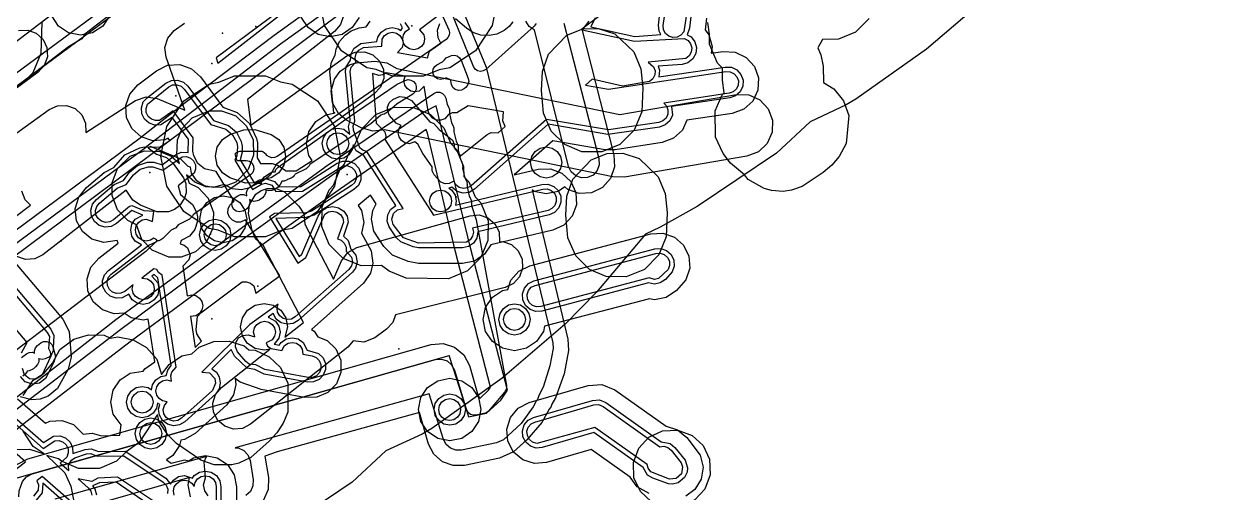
# Model space of a CAD drawing. Header units: metres. Extents: x 8738 to 9560, y -8972 to -7699.
# Drawn here: x 8953.2 to 9030.6, y -8187.1 to -8157.1 of the extents above; entities that cross this region are included whole.
import ezdxf

# ---------------------------------------------------------------- set-up
doc = ezdxf.new("R2010")
doc.units = ezdxf.units.M
for name, color, linetype in [('AI_GREENING_EXCLUSIONS', 1, 'Continuous'), ('AI_GREENING_LAWN', 82, 'Continuous'), ('AI_GREENING_REJECTED', 6, 'Continuous')]:
    doc.layers.add(name, color=color, linetype=linetype)

msp = doc.modelspace()

# ---------------------------------------------------------------- linework, layer by layer
at = {"layer": 'AI_GREENING_EXCLUSIONS'}
for points in [[(9045.859, -8091.153), (9020.617, -8110.161), (9019.849, -8110.898), (9019.503, -8111.013), (9017.236, -8112.693), (9017.027, -8112.99), (9016.1, -8113.511), (8989.922, -8132.624), (8989.217, -8133.256), (8988.937, -8133.343), (8987.764, -8134.2), (8986.64, -8135.064), (8986.478, -8135.307), (8985.673, -8135.807), (8960.434, -8155.213), (8959.695, -8155.928), (8959.35, -8156.046), (8957.123, -8157.756), (8956.926, -8158.05), (8956.066, -8158.568), (8929.562, -8178.912), (8904.278, -8205.333)], [(9045.859, -8091.153), (9020.617, -8110.161), (9019.849, -8110.898), (9019.503, -8111.013), (9017.236, -8112.693), (9017.027, -8112.99), (9016.1, -8113.511), (8989.922, -8132.624), (8989.217, -8133.256), (8988.937, -8133.343), (8987.764, -8134.2), (8986.64, -8135.064), (8986.478, -8135.307), (8985.673, -8135.807), (8960.434, -8155.213), (8959.695, -8155.928), (8959.35, -8156.046), (8957.123, -8157.756), (8956.926, -8158.05), (8956.066, -8158.568), (8929.562, -8178.912), (8904.278, -8205.333)], [(9033.491, -8100.485), (9017.902, -8112.401), (8991.06, -8132.499), (8986.438, -8135.788), (8986.438, -8135.788), (8986.438, -8135.788), (8979.925, -8140.422), (8979.286, -8140.797), (8978.556, -8140.911), (8978.119, -8140.822), (8977.784, -8140.688), (8977.675, -8140.561), (8973.755, -8143.602), (8973.839, -8144.107), (8973.76, -8144.728), (8973.471, -8145.337), (8972.926, -8145.927), (8958.484, -8156.853), (8939.431, -8170.901), (8931.698, -8176.967), (8927.609, -8180.372), (8924.563, -8183.053), (8917.837, -8189.222)], [(8946.673, -8174.738), (8960.58, -8164.454), (8963.457, -8162.182), (8969.235, -8157.819), (8975.181, -8153.522)], [(8984.014, -8153.32), (8978.543, -8157.473), (8978.818, -8157.782), (8978.871, -8158.05), (8978.818, -8158.318), (8978.666, -8158.545), (8978.439, -8158.697), (8978.171, -8158.75), (8977.903, -8158.697), (8977.676, -8158.545), (8977.524, -8158.318), (8977.471, -8158.05), (8977.524, -8157.782), (8977.676, -8157.555), (8977.908, -8157.402), (8977.62, -8157.011)], [(8980.605, -8154.503), (8982.223, -8158.417), (8982.223, -8158.417), (8982.817, -8159.856), (8982.817, -8159.856), (8982.817, -8159.856), (8987.069, -8177.501), (8987.09, -8177.856), (8986.896, -8178.97), (8986.482, -8180.273), (8986.158, -8180.923), (8986.091, -8181.116), (8986.025, -8181.19), (8985.829, -8181.584), (8985.047, -8182.664), (8983.912, -8183.692), (8983.472, -8183.903), (8981.232, -8184.362), (8980.867, -8184.369), (8980.523, -8184.243), (8980.248, -8184.003), (8980.077, -8183.68), (8979.17, -8180.755), (8966.743, -8184.209), (8966.946, -8184.217), (8967.3, -8184.38), (8967.565, -8184.666), (8967.7, -8185.032), (8967.896, -8186.265), (8967.881, -8186.654), (8967.718, -8187.009), (8967.432, -8187.274)], [(8970.985, -8155.194), (8965.525, -8159.266), (8965.642, -8159.596), (8971.265, -8155.21)], [(8991.121, -8155.807), (8988.942, -8157.43), (8990.993, -8165.465), (8991.035, -8166.245), (8990.775, -8166.981), (8990.254, -8167.561), (8989.55, -8167.898), (8988.77, -8167.94), (8988.034, -8167.68), (8987.852, -8167.516), (8987.416, -8167.808), (8986.651, -8167.96), (8985.886, -8167.808), (8985.746, -8167.715), (8988.042, -8177.268), (8988.082, -8177.977), (8987.797, -8179.486), (8987.254, -8181.013), (8987.022, -8181.427), (8986.954, -8181.622), (8986.842, -8181.748), (8986.367, -8182.594), (8985.408, -8183.709), (8984.552, -8184.46), (8983.673, -8184.883), (8981.432, -8185.342), (8980.702, -8185.355), (8980.015, -8185.105), (8979.464, -8184.624), (8979.122, -8183.978), (8978.541, -8181.964), (8969.426, -8184.463), (8968.637, -8184.738), (8968.884, -8186.108), (8968.854, -8186.887), (8968.528, -8187.596)], [(9015.031, -8155.257), (9010.995, -8158.706), (9006.483, -8161.915), (9005.86, -8162.275), (9003.55, -8163.348), (9001.392, -8165.364), (8996.324, -8168.769), (8993.944, -8170.093), (8992.999, -8170.535), (8989.868, -8174.255), (8987.875, -8176.313), (8983.84, -8179.762), (8979.327, -8182.971), (8978.705, -8183.331), (8976.395, -8184.404), (8974.237, -8186.42), (8969.168, -8189.825)], [(8973.676, -8156.577), (8973.492, -8157.133), (8973.11, -8157.576), (8967.541, -8161.919), (8967.748, -8163.566), (8973.898, -8159.137), (8974.431, -8158.894), (8975.016, -8158.873), (8975.564, -8159.078), (8975.992, -8159.477), (8976.235, -8160.01), (8976.255, -8160.595), (8976.05, -8161.143), (8975.651, -8161.571), (8969.366, -8166.097), (8968.994, -8166.766), (8968.535, -8167.13), (8967.593, -8167.608), (8967.141, -8167.717), (8966.56, -8167.65), (8966.048, -8167.365), (8965.343, -8167.567), (8964.769, -8167.453), (8964.282, -8167.128), (8963.957, -8166.641), (8963.883, -8166.266), (8963.74, -8166.218), (8963.261, -8165.756), (8961.321, -8164.938), (8961.185, -8165.026), (8961.709, -8165.437), (8962.345, -8165.632), (8962.778, -8166.026), (8963.431, -8166.932), (8963.58, -8167.308), (8963.607, -8167.893), (8963.509, -8168.244), (8963.183, -8168.73), (8962.86, -8168.975), (8962.484, -8169.124), (8961.721, -8169.113), (8960.686, -8168.695), (8960.2, -8168.369), (8959.77, -8167.728), (8954.434, -8171.858), (8953.911, -8172.119), (8953.327, -8172.159), (8952.772, -8171.974)], [(8995.91, -8156.625), (8995.834, -8157.372), (8995.684, -8157.787), (8995.928, -8157.925), (8996.168, -8158.233), (8996.272, -8158.609), (8996.224, -8158.996), (8996.032, -8159.336), (8995.724, -8159.576), (8995.348, -8159.68), (8993.828, -8159.792), (8993.916, -8160.048), (8993.868, -8160.485), (8998.116, -8159.851), (8998.505, -8159.87), (8998.858, -8160.037), (8999.121, -8160.326), (8999.252, -8160.693), (8999.233, -8161.083), (8999.067, -8161.436), (8998.778, -8161.698), (8998.411, -8161.829), (8994.682, -8162.386), (8994.728, -8162.941), (8994.564, -8163.295), (8994.278, -8163.56), (8993.912, -8163.695), (8990.59, -8164.169), (8986.771, -8163.518), (8982.055, -8167.676), (8981.718, -8167.872), (8981.331, -8167.924), (8980.954, -8167.824), (8980.62, -8167.546), (8980.42, -8167.599), (8980.6, -8167.719), (8980.817, -8168.043), (8980.893, -8168.426), (8980.843, -8168.679), (8986.377, -8167.367), (8986.767, -8167.353), (8987.132, -8167.489), (8987.418, -8167.755), (8987.58, -8168.109), (8987.595, -8168.499), (8987.459, -8168.865), (8987.193, -8169.151), (8986.838, -8169.313), (8982.286, -8170.392), (8982.214, -8170.797), (8981.997, -8171.121), (8981.673, -8171.338), (8981.29, -8171.414), (8978.478, -8171.414), (8978.144, -8171.357), (8977.354, -8171.039), (8977.072, -8170.77), (8976.594, -8170.076), (8976.478, -8169.704), (8976.514, -8169.315), (8976.696, -8168.97), (8977.022, -8168.713), (8974.975, -8165.509), (8974.495, -8165.21), (8974.495, -8165.21), (8974.299, -8164.83), (8974.238, -8165.138), (8974.021, -8165.462), (8973.697, -8165.679), (8973.314, -8165.755), (8972.931, -8165.679), (8972.607, -8165.462), (8972.39, -8165.138), (8972.314, -8164.755), (8972.39, -8164.372), (8972.607, -8164.048), (8972.931, -8163.831), (8973.314, -8163.755), (8973.697, -8163.831), (8974.091, -8164.152), (8973.992, -8163.68), (8974.098, -8163.247), (8973.814, -8160.137), (8973.859, -8159.841), (8974.131, -8159.414), (8974.163, -8159.005), (8974.346, -8158.661), (8974.783, -8158.352), (8975.818, -8158.219), (8975.872, -8157.946), (8976.089, -8157.622), (8976.413, -8157.405), (8976.796, -8157.329), (8977.179, -8157.405), (8977.347, -8157.518), (8977.459, -8157.35), (8977.33, -8157.088)], [(8989.788, -8156.713), (8989.513, -8157.285), (8992.32, -8157.898), (8993.996, -8157.774), (8993.881, -8157.557), (8993.844, -8157.169), (8993.92, -8156.422)], [(8948.529, -8167.117), (8954.833, -8162.567), (8955.365, -8162.324), (8955.95, -8162.303), (8956.498, -8162.507), (8956.927, -8162.906), (8957.17, -8163.438), (8957.184, -8164.042), (8960.357, -8161.988), (8961.041, -8161.753), (8961.756, -8161.865), (8963.521, -8162.61), (8962.329, -8159.221), (8962.25, -8158.597), (8962.433, -8157.995), (8962.848, -8157.521), (8963.491, -8157.041)], [(8952.808, -8181.084), (8954.593, -8182.643), (8954.875, -8182.508), (8955.655, -8182.465), (8956.391, -8182.724), (8957.02, -8183.345), (8957.6, -8183.275), (8958.189, -8183.439), (8959.362, -8183.397), (8959.452, -8182.752), (8958.942, -8182.052), (8958.79, -8181.287), (8958.942, -8180.522), (8959.376, -8179.873), (8960.025, -8179.439), (8960.86, -8179.301), (8960.956, -8179.157), (8961.593, -8178.714), (8961.177, -8175.979), (8960.86, -8176.042), (8960.095, -8175.89), (8959.647, -8175.591), (8958.994, -8175.637), (8958.254, -8175.39), (8957.665, -8174.878), (8957.316, -8174.18), (8957.262, -8173.401), (8957.509, -8172.661), (8958.02, -8172.072), (8959.254, -8171.116), (8959.19, -8170.956), (8958.327, -8171.088), (8957.578, -8170.869), (8956.969, -8170.38), (8956.595, -8169.696), (8956.51, -8168.92), (8956.729, -8168.171), (8957.218, -8167.563), (8958.366, -8166.602), (8958.971, -8166.284), (8959.692, -8165.478), (8960.652, -8165.015), (8960.944, -8164.956), (8961.9, -8164.989), (8962.569, -8164.558), (8962.461, -8164.413), (8962.245, -8164.52), (8961.467, -8164.569), (8960.728, -8164.317), (8960.142, -8163.802), (8959.798, -8163.102), (8959.748, -8162.323), (8960, -8161.584), (8960.516, -8160.998), (8961.704, -8160.089), (8962.412, -8159.743), (8963.197, -8159.697), (8963.94, -8159.957), (8964.525, -8160.484), (8965.958, -8162.413), (8966.877, -8162.755), (8967.656, -8163.456), (8968.119, -8164.416), (8968.177, -8164.708), (8968.147, -8165.652), (8968.37, -8166.018), (8969.118, -8166.033), (8969.453, -8166.138), (8970, -8166.503), (8970.657, -8166.494), (8971.68, -8165.84), (8971.466, -8165.52), (8971.314, -8164.755), (8971.466, -8163.99), (8971.9, -8163.341), (8972.549, -8162.907), (8973.053, -8162.807), (8972.814, -8160.137), (8972.903, -8159.545), (8973.148, -8159.095), (8973.205, -8158.716), (8973.43, -8158.225), (8973.777, -8157.812), (8974.174, -8157.532), (8974.681, -8157.343), (8975.136, -8157.282), (8975.382, -8156.915)], [(8954.379, -8156.994), (8954.314, -8158.985), (8953.799, -8160.217), (8952.922, -8161.072)], [(8996.905, -8156.727), (8996.826, -8157.482), (8997.061, -8157.783), (8997.269, -8158.535), (8997.215, -8158.975), (8997.968, -8158.862), (8998.748, -8158.9), (8999.453, -8159.233), (8999.978, -8159.811), (9000.241, -8160.545), (9000.204, -8161.325), (8999.871, -8162.031), (8999.293, -8162.555), (8998.558, -8162.819), (8995.665, -8163.25), (8995.373, -8163.883), (8994.801, -8164.412), (8994.069, -8164.683), (8991.072, -8165.158), (8990.423, -8165.155), (8987.074, -8164.584), (8984.607, -8166.759), (8986.146, -8166.394), (8986.926, -8166.366), (8987.657, -8166.638), (8988.229, -8167.169), (8988.553, -8167.879), (8988.582, -8168.659), (8988.31, -8169.39), (8987.778, -8169.961), (8987.069, -8170.286), (8983.107, -8171.225), (8982.704, -8171.828), (8982.056, -8172.262), (8981.29, -8172.414), (8978.478, -8172.414), (8977.81, -8172.299), (8976.817, -8171.883), (8976.253, -8171.344), (8975.617, -8170.346), (8975.473, -8169.579), (8975.556, -8169.03), (8975.759, -8168.594), (8975.405, -8168.04), (8974.623, -8168.706), (8974.832, -8169.023), (8974.978, -8169.789), (8974.836, -8170.477), (8975.442, -8171.621), (8975.548, -8172.394), (8975.399, -8173.039), (8974.965, -8173.688), (8971.636, -8176.643), (8971.809, -8176.759), (8972.045, -8177.112), (8972.631, -8177.344), (8973.191, -8177.888), (8973.5, -8178.604), (8973.512, -8179.385), (8973.224, -8180.11), (8972.68, -8180.67), (8971.964, -8180.979), (8971.184, -8180.991), (8968.417, -8180.484), (8967.072, -8180.024), (8966.739, -8179.773), (8966.791, -8180.157), (8966.642, -8180.815), (8966.208, -8181.464), (8964.179, -8183.288), (8963.508, -8183.686), (8963.259, -8183.722), (8963.191, -8184.065), (8962.757, -8184.714), (8962.353, -8184.984), (8962.651, -8185.189), (8963.496, -8184.983), (8963.784, -8185.04), (8964.071, -8184.849), (8964.837, -8184.7), (8965.602, -8184.855), (8966.249, -8185.291), (8966.681, -8185.941), (8966.83, -8186.707), (8966.806, -8193.234)], [(8974.674, -8156.684), (8974.24, -8157.333), (8973.591, -8157.767), (8972.826, -8157.919), (8972.061, -8157.767), (8971.412, -8157.333), (8970.976, -8156.671)], [(8989.392, -8156.914), (8988.966, -8157.473), (8992.299, -8158.2), (8995.494, -8158.018), (8995.732, -8158.152), (8995.9, -8158.368), (8995.973, -8158.631), (8995.939, -8158.902), (8995.805, -8159.14), (8995.589, -8159.308), (8993.176, -8159.539), (8993.53, -8159.829), (8993.619, -8160.088), (8993.601, -8160.36), (8993.481, -8160.606), (8993.276, -8160.786), (8991.534, -8161.073), (8989.599, -8160.625), (8989.161, -8161.011), (8990.648, -8161.268), (8998.16, -8160.148), (8998.433, -8160.161), (8998.68, -8160.278), (8998.863, -8160.48), (8998.956, -8160.737), (8998.942, -8161.01), (8998.826, -8161.257), (8998.624, -8161.441), (8998.366, -8161.533), (8994.181, -8162.157), (8994.352, -8162.342), (8994.446, -8162.598), (8994.436, -8162.871), (8994.322, -8163.119), (8994.121, -8163.304), (8993.865, -8163.399), (8990.641, -8163.873), (8986.68, -8163.199), (8981.857, -8167.451), (8981.621, -8167.588), (8981.35, -8167.624), (8981.086, -8167.554), (8980.869, -8167.389), (8980.733, -8167.154), (8980.45, -8167.302), (8980.176, -8167.318), (8979.917, -8167.228), (8979.485, -8166.743), (8979.364, -8166.49), (8979.354, -8166.228), (8978.746, -8165.392), (8978.446, -8164.797), (8978.246, -8164.641), (8977.88, -8164.76), (8977.612, -8164.707), (8977.385, -8164.555), (8977.233, -8164.328), (8977.18, -8164.06), (8977.233, -8163.792), (8977.368, -8163.591), (8977.058, -8163.433), (8976.632, -8162.949), (8976.513, -8162.695), (8976.503, -8162.415), (8976.604, -8162.153), (8976.846, -8161.92), (8977.265, -8161.748), (8977.608, -8161.778), (8978.032, -8161.999), (8979.203, -8163.367), (8979.454, -8163.466), (8979.799, -8163.858), (8980.663, -8164.53), (8980.762, -8164.785), (8980.756, -8165.029), (8981.174, -8165.539), (8982.882, -8164.166), (8983.124, -8164.04), (8983.573, -8164.071), (8984.037, -8163.662), (8983.87, -8163.286), (8983.918, -8162.728), (8981.659, -8162.343), (8980.93, -8162.784), (8980.635, -8162.78), (8980.392, -8162.894), (8980.157, -8163.156), (8979.901, -8163.251), (8979.628, -8163.241), (8979.38, -8163.127), (8979.194, -8162.927), (8979.099, -8162.671), (8978.845, -8161.085), (8978.518, -8161.387), (8978.25, -8161.44), (8977.982, -8161.387), (8977.755, -8161.235), (8977.603, -8161.008), (8977.55, -8160.74), (8977.626, -8160.438), (8976.409, -8160.227), (8976.2, -8160.353), (8975.93, -8160.393), (8975.529, -8160.262), (8975.774, -8163.441), (8976.319, -8164.001), (8976.386, -8164.266), (8976.352, -8164.508), (8979.43, -8169.323), (8986.446, -8167.659), (8986.719, -8167.649), (8986.975, -8167.744), (8987.175, -8167.93), (8987.289, -8168.179), (8987.298, -8168.452), (8987.203, -8168.708), (8987.017, -8168.908), (8986.769, -8169.021), (8981.941, -8170.166), (8981.99, -8170.414), (8981.937, -8170.682), (8981.785, -8170.909), (8981.558, -8171.061), (8978.478, -8171.114), (8977.515, -8170.786), (8976.858, -8169.933), (8976.773, -8169.592), (8976.882, -8169.224), (8977.139, -8168.984), (8977.5, -8168.904), (8975.172, -8165.262), (8974.938, -8165.191), (8974.726, -8165.019), (8974.726, -8165.019), (8974.323, -8163.885), (8974.295, -8163.614), (8974.405, -8163.309), (8974.114, -8160.137), (8974.167, -8159.869), (8974.465, -8159.536), (8974.421, -8159.259), (8974.487, -8158.994), (8974.65, -8158.775), (8974.966, -8158.611), (8976.134, -8158.519), (8976.149, -8158.061), (8976.301, -8157.834), (8976.528, -8157.682), (8976.796, -8157.629), (8977.064, -8157.682), (8977.291, -8157.834), (8977.443, -8158.061), (8977.496, -8158.329), (8977.443, -8158.597), (8977.13, -8158.931), (8979.063, -8159.265), (8979.178, -8158.836), (8979.903, -8158.316), (8979.739, -8157.976), (8979.7, -8157.504), (8979.845, -8157.057)], [(8984.524, -8156.959), (8984.274, -8157.264), (8983.973, -8157.512), (8983.488, -8157.749), (8983.012, -8157.844), (8982.472, -8157.812), (8981.961, -8157.637), (8981.557, -8157.367), (8980.848, -8156.759)], [(8987.791, -8157.04), (8990.024, -8165.713), (8990.045, -8166.102), (8989.915, -8166.47), (8989.654, -8166.761), (8989.302, -8166.929), (8988.913, -8166.95), (8988.545, -8166.82), (8988.254, -8166.559), (8988.086, -8166.207), (8985.907, -8157.47), (8985.885, -8157.468), (8985.561, -8157.251), (8985.344, -8156.927)], [(9007.323, -8156.756), (9006.446, -8157.612), (9005.363, -8158.065), (9004.34, -8158.081), (9004.044, -8158.63), (9004.234, -8159.08), (9004.389, -8159.8), (9004.409, -8160.839), (9005.061, -8161.248), (9005.683, -8162.024), (9006.018, -8162.96), (9005.857, -8164.748), (9005.409, -8165.573), (9004.93, -8166.132), (9004.383, -8166.597), (9003.032, -8167.506), (9002.346, -8167.734), (9001.815, -8167.806), (9001.076, -8167.75), (9000.603, -8167.625), (8999.586, -8167.037), (8999.342, -8166.743), (8998.457, -8166.004), (8997.975, -8165.391), (8997.489, -8164.333), (8997.472, -8162.648), (8997.927, -8161.638), (8998.05, -8161.512), (8997.933, -8160.689), (8997.94, -8159.934), (8997.621, -8159.615), (8997.106, -8158.383), (8997.104, -8157.744), (8996.99, -8157.011)], [(8952.881, -8157.517), (8953.466, -8157.49), (8954.016, -8157.689), (8954.448, -8158.083), (8954.697, -8158.613), (8954.724, -8159.198), (8954.525, -8159.748), (8954.13, -8160.181), (8948.373, -8164.421)], [(8952.904, -8187.357), (8952.925, -8186.968), (8953.142, -8186.361), (8953.394, -8186.063), (8953.741, -8185.884), (8979.561, -8178.569), (8979.942, -8178.539), (8980.307, -8178.654), (8980.602, -8178.898), (8980.784, -8179.235), (8981.676, -8182.23), (8982.839, -8181.992), (8983.747, -8181.174), (8984.171, -8180.516), (8981.784, -8171.342), (8979.62, -8162.335), (8978.824, -8162.735), (8972.904, -8166.821), (8966.126, -8171.675), (8959.429, -8176.638), (8952.816, -8181.711), (8946.286, -8186.892), (8939.842, -8192.179)], [(8951.914, -8187.499), (8951.957, -8186.719), (8952.267, -8185.876), (8952.772, -8185.28), (8953.465, -8184.923), (8979.292, -8177.606), (8980.055, -8177.545), (8980.785, -8177.775), (8981.375, -8178.263), (8981.739, -8178.937), (8982.275, -8180.822), (8982.411, -8181.058), (8982.967, -8180.516), (8983.09, -8180.331), (8980.816, -8171.594), (8979.063, -8164.084), (8978.96, -8163.85), (8973.48, -8167.639), (8966.715, -8172.483), (8960.031, -8177.437), (8953.431, -8182.499), (8946.914, -8187.67)], [(8952.598, -8169.485), (8953.637, -8168.682), (8953.306, -8168.341), (8953.09, -8167.798)], [(8950.76, -8170.156), (8955.705, -8175.985), (8956.112, -8176.762), (8956.244, -8178.421), (8956.047, -8179.177), (8955.376, -8180.425), (8954.77, -8180.916), (8954.262, -8181.1), (8953.723, -8181.142), (8952.979, -8180.948)], [(8949.769, -8170.997), (8954.714, -8176.826), (8954.856, -8177.098), (8954.785, -8177.864), (8954.908, -8178.075), (8954.946, -8178.345), (8954.378, -8179.593), (8953.987, -8179.83), (8953.572, -8179.792), (8953.264, -8179.544), (8953.136, -8179.136)], [(8949.998, -8170.803), (8954.942, -8176.632), (8955.146, -8177.02), (8955.098, -8177.817), (8955.245, -8178.363), (8955.147, -8178.741), (8954.608, -8179.785), (8954.222, -8180.069), (8953.781, -8180.144), (8953.298, -8179.986), (8952.993, -8179.658)], [(8953.073, -8178.133), (8953.432, -8177.479), (8948.701, -8171.903)], [(8953.171, -8180.861), (8953.821, -8179.888), (8954.508, -8179.429), (8955.055, -8178.792), (8955.522, -8177.926), (8956.409, -8177.262), (8957.361, -8176.976), (8958.355, -8177.017), (8958.77, -8177.203), (8959.228, -8177.113), (8960.206, -8177.299), (8961.068, -8177.795), (8961.721, -8178.545), (8962.021, -8179.527), (8962.509, -8178.882), (8963.336, -8178.329), (8963.973, -8178.208), (8964.436, -8177.767), (8965.368, -8177.417), (8966.362, -8177.391), (8967.31, -8177.691), (8967.623, -8177.943), (8968.022, -8177.968), (8968.924, -8178.387), (8969.64, -8179.077), (8970.125, -8180.073), (8970.112, -8181.922), (8969.817, -8182.632), (8969.412, -8183.247), (8968.929, -8183.778), (8967.746, -8184.825), (8966.982, -8185.192), (8966.533, -8185.302), (8965.394, -8185.295), (8964.557, -8185.014), (8962.983, -8183.94), (8962.427, -8183.393), (8961.882, -8182.559), (8961.77, -8182.089), (8960.595, -8183.866), (8959.777, -8184.465), (8959.146, -8185.074), (8958.063, -8185.527), (8956.712, -8185.527), (8955.629, -8185.074), (8955.443, -8184.91), (8954.679, -8184.703), (8955.846, -8185.808), (8956.231, -8186.664), (8956.414, -8187.653)], [(8993.24, -8187.142), (8992.468, -8186.702), (8992.021, -8186.097), (8989.522, -8184.327), (8986.679, -8185.154), (8985.901, -8185.222), (8985.157, -8184.987), (8984.56, -8184.485), (8984.56, -8184.485), (8984.2, -8183.793), (8984.132, -8183.015), (8984.367, -8182.271), (8984.869, -8181.674), (8985.561, -8181.314), (8989.332, -8180.217), (8990.222, -8180.165), (8991.047, -8180.505), (8994.334, -8182.833), (8995.052, -8183.054), (8995.654, -8183.552), (8996.502, -8184.687), (8996.691, -8185.444), (8996.575, -8186.216), (8996.173, -8186.885), (8995.591, -8187.315)], [(8951.461, -8181.634), (8954.46, -8184.254), (8955.198, -8183.767), (8955.471, -8183.752), (8955.729, -8183.842), (8955.932, -8184.025), (8956.05, -8184.271), (8956.065, -8184.544), (8955.975, -8184.801), (8955.538, -8185.195), (8956.087, -8185.675), (8956.077, -8185.33), (8956.262, -8185.001), (8956.489, -8184.849), (8957.231, -8184.604), (8957.502, -8184.571), (8957.901, -8184.751), (8959.613, -8184.72), (8962.132, -8186.41), (8962.323, -8186.606), (8962.424, -8186.859), (8962.42, -8187.132)], [(8951.775, -8181.51), (8954.475, -8183.868), (8955.124, -8183.476), (8955.513, -8183.455), (8955.882, -8183.584), (8956.172, -8183.845), (8956.341, -8184.196), (8956.362, -8184.581), (8957.137, -8184.319), (8957.525, -8184.272), (8957.991, -8184.447), (8959.697, -8184.432), (8962.302, -8186.163), (8962.613, -8186.539), (8962.789, -8186.276), (8963.113, -8186.059), (8963.496, -8185.983), (8964.017, -8186.151), (8964.125, -8185.99), (8964.451, -8185.775), (8964.834, -8185.7), (8965.216, -8185.778), (8965.54, -8185.995), (8965.755, -8186.321), (8965.83, -8186.704), (8965.806, -8193.309)], [(8952.247, -8185.915), (8953.316, -8185.113), (8950.489, -8182.644)], [(8952.578, -8184.324), (8953.572, -8184.297), (8953.572, -8184.297), (8954.521, -8184.598), (8953.821, -8184.13), (8953.171, -8183.157)], [(8965.018, -8187.286), (8964.801, -8186.962), (8964.725, -8186.579), (8964.839, -8186.14), (8964.753, -8185.114), (8964.913, -8184.765), (8955.201, -8187.495)], [(8962.849, -8187.251), (8962.796, -8186.983), (8962.849, -8186.715), (8963.001, -8186.488), (8963.228, -8186.336), (8963.496, -8186.283), (8963.764, -8186.336), (8963.991, -8186.488), (8964.13, -8186.696), (8964.184, -8186.43), (8964.337, -8186.203), (8964.565, -8186.052), (8964.833, -8186), (8965.1, -8186.054), (8965.327, -8186.207), (8965.478, -8186.435), (8965.53, -8186.703), (8965.505, -8193.398)], [(8956.415, -8187.819), (8954.394, -8186.054), (8954.042, -8186.318), (8954.157, -8186.591), (8954.124, -8186.92), (8953.839, -8187.301)], [(8956.217, -8188.045), (8954.431, -8186.485), (8954.39, -8187.092), (8953.998, -8187.555)], [(8963.877, -8187.344), (8963.725, -8186.579), (8963.819, -8186.107), (8956.074, -8188.337)], [(8961.59, -8187.671), (8959.213, -8186.101), (8957.955, -8186.15), (8957.571, -8186.361), (8956.689, -8186.2), (8957.335, -8186.765), (8957.502, -8186.981), (8957.573, -8187.245)], [(8961.169, -8187.811), (8959.125, -8186.405), (8958.068, -8186.446), (8957.622, -8186.655), (8957.771, -8186.848), (8957.873, -8187.225)]]:
    msp.add_lwpolyline(points, dxfattribs=at)
for points in [[(8978.797, -8150.131), (8979.759, -8150.512), (8980.495, -8150.659), (8982.118, -8151.742), (8983.201, -8153.365), (8983.582, -8155.278), (8983.201, -8157.191), (8982.118, -8158.814), (8980.495, -8159.897), (8979.796, -8160.037), (8978.797, -8160.433), (8976.819, -8160.433), (8975.769, -8160.015), (8975.178, -8159.897), (8973.555, -8158.814), (8972.472, -8157.191), (8972.091, -8155.278), (8972.472, -8153.365), (8973.555, -8151.742), (8975.178, -8150.659), (8975.805, -8150.534), (8976.819, -8150.131), (8978.797, -8150.131)], [(8957.614, -8157.67), (8956.849, -8157.822), (8956.084, -8157.67), (8955.435, -8157.236), (8955.001, -8156.587), (8954.849, -8155.822), (8955.001, -8155.057), (8955.435, -8154.408), (8956.084, -8153.974), (8956.849, -8153.822), (8957.614, -8153.974), (8958.263, -8154.408), (8958.697, -8155.057), (8958.849, -8155.822), (8958.697, -8156.587), (8958.263, -8157.236), (8957.614, -8157.67)], [(8994.986, -8155.828), (8995.247, -8155.908), (8995.458, -8156.082), (8995.586, -8156.323), (8995.611, -8156.595), (8995.455, -8157.602), (8995.281, -8157.813), (8995.04, -8157.941), (8994.768, -8157.966), (8994.507, -8157.886), (8994.296, -8157.712), (8994.168, -8157.471), (8994.143, -8157.199), (8994.299, -8156.192), (8994.473, -8155.981), (8994.714, -8155.853), (8994.986, -8155.828)], [(8989.988, -8157.379), (8991.038, -8157.731), (8992.262, -8158.89), (8992.708, -8159.965), (8992.842, -8161.182), (8992.764, -8162.727), (8992.294, -8163.892), (8991.372, -8164.814), (8990.207, -8165.284), (8988.938, -8165.267), (8987.855, -8164.814), (8986.977, -8163.959), (8986.479, -8162.808), (8986.346, -8161.355), (8986.415, -8160.133), (8986.803, -8159.035), (8987.964, -8157.813), (8988.993, -8157.406), (8989.988, -8157.379)], [(8974.502, -8159.576), (8975.676, -8159.481), (8976.45, -8159.581), (8977.102, -8159.955), (8991.361, -8162.886), (8998.834, -8161.613), (8999.615, -8161.635), (9000.327, -8161.953), (9000.863, -8162.52), (9001.142, -8163.249), (9001.12, -8164.029), (9000.802, -8164.741), (9000.235, -8165.278), (8999.506, -8165.556), (8991.663, -8166.892), (8990.924, -8166.88), (8976.296, -8163.873), (8975.549, -8163.96), (8974.799, -8163.746), (8973.871, -8163.244), (8973.356, -8162.835), (8972.976, -8162.153), (8972.887, -8161.378), (8973.1, -8160.628), (8973.466, -8160.126), (8974.115, -8159.692), (8974.502, -8159.576)], [(8969.652, -8160.794), (8970.388, -8160.941), (8972.011, -8162.024), (8973.094, -8163.647), (8973.475, -8165.56), (8973.094, -8167.473), (8972.011, -8169.096), (8970.388, -8170.179), (8969.689, -8170.319), (8968.69, -8170.715), (8966.712, -8170.715), (8965.662, -8170.297), (8965.071, -8170.179), (8963.448, -8169.096), (8962.365, -8167.473), (8961.984, -8165.56), (8962.365, -8163.647), (8963.448, -8162.024), (8965.071, -8160.941), (8965.698, -8160.816), (8966.712, -8160.413), (8968.69, -8160.413), (8969.652, -8160.794)], [(8961.561, -8173.123), (8961.417, -8173.235), (8961.784, -8173.659), (8961.86, -8174.042), (8961.784, -8174.425), (8961.567, -8174.749), (8961.243, -8174.966), (8960.86, -8175.042), (8960.477, -8174.966), (8960.153, -8174.749), (8959.929, -8174.388), (8959.509, -8174.617), (8959.12, -8174.645), (8958.75, -8174.521), (8958.455, -8174.265), (8958.281, -8173.916), (8958.254, -8173.527), (8958.377, -8173.157), (8958.633, -8172.862), (8960.75, -8171.222), (8960.349, -8170.99), (8960.132, -8170.666), (8960.056, -8170.283), (8960.132, -8169.9), (8960.349, -8169.576), (8960.828, -8169.328), (8960.126, -8169.041), (8959.145, -8169.863), (8958.802, -8170.05), (8958.415, -8170.092), (8958.04, -8169.983), (8957.736, -8169.738), (8957.549, -8169.396), (8957.507, -8169.008), (8957.616, -8168.633), (8957.861, -8168.329), (8959.008, -8167.368), (8959.597, -8167.112), (8959.98, -8166.577), (8960.489, -8166.146), (8961.142, -8165.936), (8961.538, -8165.936), (8962.079, -8166.1), (8962.927, -8165.474), (8963.28, -8165.308), (8963.739, -8165.315), (8963.75, -8164.471), (8962.722, -8163.088), (8961.988, -8163.553), (8961.599, -8163.578), (8961.229, -8163.452), (8960.936, -8163.195), (8960.764, -8162.844), (8960.739, -8162.455), (8960.865, -8162.086), (8961.123, -8161.793), (8962.312, -8160.883), (8962.666, -8160.71), (8963.058, -8160.687), (8963.43, -8160.818), (8963.722, -8161.081), (8965.355, -8163.278), (8966.318, -8163.584), (8966.826, -8164.015), (8967.138, -8164.614), (8967.197, -8164.906), (8967.197, -8165.302), (8967.057, -8165.788), (8967.96, -8167.264), (8968.305, -8167.062), (8968.688, -8166.986), (8969.26, -8167.166), (8969.555, -8167.51), (8970.956, -8167.489), (8973.273, -8166.009), (8973.637, -8165.867), (8974.027, -8165.875), (8974.384, -8166.031), (8974.654, -8166.313), (8974.796, -8166.676), (8974.788, -8167.066), (8974.632, -8167.424), (8974.35, -8167.694), (8971.794, -8169.328), (8971.27, -8169.485), (8969.349, -8169.536), (8970.837, -8171.968), (8971.021, -8171.835), (8972.057, -8169.385), (8972.277, -8169.062), (8972.603, -8168.848), (8972.986, -8168.775), (8973.368, -8168.854), (8973.691, -8169.073), (8973.905, -8169.399), (8973.978, -8169.782), (8973.682, -8170.678), (8973.972, -8170.947), (8974.153, -8171.497), (8974.475, -8171.891), (8974.55, -8172.334), (8974.451, -8172.711), (8974.258, -8172.981), (8970.786, -8176.06), (8970.45, -8176.257), (8970.063, -8176.31), (8969.686, -8176.21), (8969.375, -8175.975), (8969.176, -8175.623), (8968.85, -8175.857), (8969.33, -8176.105), (8969.547, -8176.429), (8969.623, -8176.812), (8969.547, -8177.195), (8969.234, -8177.583), (8969.568, -8177.645), (8969.688, -8177.466), (8970.012, -8177.249), (8970.395, -8177.173), (8970.778, -8177.249), (8971.102, -8177.466), (8971.355, -8177.972), (8972.088, -8178.184), (8972.368, -8178.456), (8972.522, -8178.814), (8972.528, -8179.204), (8972.384, -8179.567), (8972.112, -8179.847), (8971.754, -8180.002), (8971.364, -8180.007), (8968.598, -8179.5), (8967.999, -8179.206), (8967.508, -8179.124), (8966.712, -8178.345), (8966.494, -8177.925), (8965.253, -8179.167), (8965.539, -8179.381), (8965.718, -8179.667), (8965.794, -8180.05), (8965.718, -8180.433), (8965.501, -8180.757), (8963.512, -8182.544), (8963.176, -8182.743), (8962.79, -8182.798), (8962.412, -8182.701), (8962.099, -8182.467), (8961.9, -8182.132), (8961.845, -8181.746), (8961.921, -8181.45), (8961.777, -8181.354), (8961.714, -8181.67), (8961.497, -8181.994), (8961.173, -8182.211), (8960.79, -8182.287), (8960.407, -8182.211), (8960.083, -8181.994), (8959.866, -8181.67), (8959.79, -8181.287), (8959.866, -8180.904), (8960.083, -8180.58), (8960.407, -8180.363), (8960.79, -8180.287), (8961.173, -8180.363), (8961.383, -8180.504), (8961.446, -8180.188), (8961.663, -8179.864), (8961.987, -8179.647), (8962.333, -8179.578), (8962.426, -8179.244), (8962.64, -8178.952), (8961.786, -8173.339), (8961.561, -8173.123)], [(8962.145, -8181.762), (8962.212, -8181.497), (8962.389, -8181.267), (8962.102, -8181.218), (8961.875, -8181.066), (8961.723, -8180.839), (8961.67, -8180.571), (8961.723, -8180.303), (8961.875, -8180.076), (8962.102, -8179.924), (8962.37, -8179.871), (8962.666, -8179.943), (8962.63, -8179.598), (8962.696, -8179.375), (8962.96, -8179.056), (8962.064, -8173.172), (8961.827, -8172.995), (8961.725, -8172.813), (8961.54, -8172.76), (8960.765, -8173.361), (8961.128, -8173.395), (8961.355, -8173.547), (8961.507, -8173.774), (8961.56, -8174.042), (8961.507, -8174.31), (8961.355, -8174.537), (8961.128, -8174.689), (8960.86, -8174.742), (8960.592, -8174.689), (8960.365, -8174.537), (8960.213, -8174.31), (8960.16, -8174.042), (8960.21, -8173.791), (8959.674, -8174.206), (8959.43, -8174.328), (8959.158, -8174.347), (8958.899, -8174.261), (8958.692, -8174.082), (8958.57, -8173.837), (8958.551, -8173.565), (8958.638, -8173.306), (8958.817, -8173.099), (8961.215, -8171.241), (8961.738, -8171.023), (8961.722, -8170.918), (8961.532, -8170.791), (8961.324, -8170.93), (8961.056, -8170.983), (8960.788, -8170.93), (8960.561, -8170.778), (8960.409, -8170.551), (8960.356, -8170.283), (8960.409, -8170.015), (8960.561, -8169.788), (8960.788, -8169.636), (8961.056, -8169.583), (8961.463, -8169.729), (8961.535, -8169.091), (8960.91, -8169.044), (8960.149, -8168.723), (8959.983, -8168.769), (8958.952, -8169.633), (8958.713, -8169.764), (8958.441, -8169.793), (8958.179, -8169.717), (8957.966, -8169.545), (8957.835, -8169.306), (8957.805, -8169.034), (8957.882, -8168.772), (8958.053, -8168.559), (8959.201, -8167.598), (8959.775, -8167.374), (8960.229, -8166.745), (8960.657, -8166.395), (8961.201, -8166.23), (8961.479, -8166.23), (8962.108, -8166.452), (8963.352, -8165.599), (8963.625, -8165.586), (8963.882, -8165.679), (8964.084, -8165.863), (8964.2, -8166.11), (8964.213, -8166.383), (8964.12, -8166.64), (8963.106, -8167.455), (8963.24, -8168.011), (8964.005, -8168.643), (8964.271, -8169.135), (8964.33, -8169.426), (8964.33, -8169.704), (8964.165, -8170.248), (8963.816, -8170.676), (8963.288, -8170.95), (8963.214, -8171.169), (8963.474, -8171.243), (8963.688, -8171.413), (8963.855, -8171.866), (8963.778, -8172.185), (8963.391, -8172.584), (8963.681, -8174.49), (8963.966, -8174.425), (8964.234, -8174.478), (8964.461, -8174.63), (8964.613, -8174.857), (8964.666, -8175.125), (8964.613, -8175.393), (8964.461, -8175.62), (8964.234, -8175.772), (8963.882, -8175.808), (8964.183, -8177.787), (8964.599, -8177.38), (8964.285, -8176.917), (8964.257, -8176.645), (8964.342, -8175.808), (8964.54, -8175.57), (8967.193, -8173.603), (8967.466, -8173.585), (8967.724, -8173.673), (8967.929, -8173.853), (8968.065, -8174.328), (8969.609, -8173.219), (8967.415, -8169.631), (8967.093, -8169.773), (8966.819, -8169.768), (8966.569, -8169.658), (8966.38, -8169.461), (8966.281, -8169.207), (8966.286, -8168.933), (8966.396, -8168.683), (8966.684, -8168.436), (8965.525, -8166.54), (8964.784, -8166.375), (8964.356, -8166.026), (8964.09, -8165.534), (8964.031, -8165.243), (8964.052, -8164.374), (8962.781, -8162.665), (8961.911, -8163.263), (8961.638, -8163.281), (8961.38, -8163.193), (8961.175, -8163.012), (8961.054, -8162.767), (8961.037, -8162.495), (8961.125, -8162.236), (8962.494, -8161.122), (8962.742, -8161.001), (8963.017, -8160.984), (8963.277, -8161.076), (8963.481, -8161.26), (8965.176, -8163.539), (8966.15, -8163.833), (8966.578, -8164.182), (8966.844, -8164.674), (8966.903, -8164.965), (8966.844, -8165.534), (8966.721, -8165.813), (8967.864, -8167.682), (8968.42, -8167.339), (8968.688, -8167.286), (8969.089, -8167.412), (8969.357, -8167.813), (8971.046, -8167.788), (8973.689, -8166.162), (8973.962, -8166.168), (8974.212, -8166.277), (8974.402, -8166.474), (8974.501, -8166.729), (8974.495, -8167.002), (8974.386, -8167.252), (8974.189, -8167.441), (8971.632, -8169.075), (8971.265, -8169.185), (8969.269, -8169.214), (8968.933, -8169.429), (8970.749, -8172.4), (8971.265, -8172.03), (8972.487, -8169.276), (8972.715, -8169.126), (8972.984, -8169.075), (8973.251, -8169.13), (8973.477, -8169.283), (8973.627, -8169.512), (8973.678, -8169.78), (8973.286, -8170.844), (8973.529, -8170.935), (8973.729, -8171.122), (8973.842, -8171.37), (8973.851, -8171.642), (8974.198, -8172.006), (8974.251, -8172.316), (8974.181, -8172.58), (8974.016, -8172.797), (8970.587, -8175.835), (8970.352, -8175.973), (8970.081, -8176.01), (8969.817, -8175.941), (8969.599, -8175.776), (8969.462, -8175.54), (8969.425, -8175.269), (8969.487, -8175.03), (8967.681, -8176.328), (8964.614, -8179.381), (8965.097, -8179.418), (8965.441, -8179.782), (8965.493, -8180.087), (8965.289, -8180.545), (8963.311, -8182.321), (8963.076, -8182.46), (8962.806, -8182.499), (8962.541, -8182.431), (8962.323, -8182.267), (8962.183, -8182.032), (8962.145, -8181.762)], [(8958.88, -8167.271), (8959.221, -8166.354), (8960.027, -8165.548), (8960.944, -8165.207), (8961.93, -8165.246), (8962.653, -8165.548), (8963.186, -8166.03), (8963.007, -8165.5), (8963.046, -8164.514), (8963.348, -8163.791), (8963.995, -8163.092), (8965.071, -8162.644), (8965.863, -8162.644), (8966.78, -8162.985), (8967.479, -8163.632), (8967.888, -8164.514), (8967.927, -8165.5), (8967.586, -8166.417), (8966.78, -8167.223), (8965.863, -8167.564), (8964.877, -8167.525), (8964.154, -8167.223), (8963.621, -8166.741), (8963.8, -8167.276), (8964.366, -8167.553), (8965.013, -8168.252), (8965.354, -8169.169), (8965.315, -8170.155), (8964.906, -8171.037), (8964.207, -8171.684), (8963.29, -8172.025), (8962.498, -8172.025), (8961.422, -8171.577), (8960.775, -8170.878), (8960.434, -8169.956), (8959.868, -8169.679), (8959.221, -8168.98), (8958.88, -8168.063), (8958.88, -8167.271)], [(8972.303, -8168.789), (8972.756, -8167.705), (8973.028, -8167.415), (8973.457, -8166.389), (8973.73, -8166.098), (8974.141, -8165.116), (8974.413, -8164.825), (8974.842, -8163.8), (8975.748, -8162.893), (8976.901, -8162.426), (8978.159, -8162.44), (8979.242, -8162.893), (8980.11, -8163.742), (8980.546, -8164.749), (8980.915, -8165.138), (8981.369, -8166.221), (8981.383, -8166.862), (8981.698, -8167.196), (8982.096, -8168.146), (8982.465, -8168.534), (8982.933, -8169.687), (8982.919, -8170.945), (8982.465, -8172.028), (8981.616, -8172.896), (8980.406, -8173.402), (8977.68, -8173.366), (8976.597, -8172.912), (8976.117, -8172.541), (8974.815, -8172.573), (8973.662, -8172.106), (8972.756, -8171.2), (8972.288, -8170.046), (8972.303, -8168.789)], [(8969.049, -8164.174), (8969.536, -8164.499), (8969.861, -8164.986), (8969.975, -8165.56), (8969.861, -8166.134), (8969.536, -8166.621), (8969.049, -8166.946), (8968.658, -8167.024), (8968.095, -8167.265), (8967.404, -8167.284), (8966.41, -8166.946), (8965.923, -8166.621), (8965.598, -8166.134), (8965.484, -8165.56), (8965.598, -8164.986), (8965.923, -8164.499), (8966.41, -8164.174), (8967.307, -8163.863), (8967.998, -8163.844), (8969.049, -8164.174)], [(8973.046, -8165.402), (8972.819, -8165.25), (8972.667, -8165.023), (8972.614, -8164.755), (8972.667, -8164.487), (8972.819, -8164.26), (8973.046, -8164.108), (8973.314, -8164.055), (8973.582, -8164.108), (8973.809, -8164.26), (8973.961, -8164.487), (8974.014, -8164.755), (8973.961, -8165.023), (8973.809, -8165.25), (8973.582, -8165.402), (8973.314, -8165.455), (8973.046, -8165.402)], [(8986.268, -8166.884), (8985.944, -8166.667), (8985.727, -8166.343), (8985.651, -8165.96), (8985.727, -8165.577), (8985.944, -8165.253), (8986.268, -8165.036), (8986.651, -8164.96), (8987.034, -8165.036), (8987.358, -8165.253), (8987.575, -8165.577), (8987.651, -8165.96), (8987.575, -8166.343), (8987.358, -8166.667), (8987.034, -8166.884), (8986.651, -8166.96), (8986.268, -8166.884)], [(8992.6, -8165.713), (8993.824, -8166.872), (8994.271, -8167.947), (8994.404, -8169.164), (8994.327, -8170.709), (8993.857, -8171.874), (8992.935, -8172.796), (8991.77, -8173.266), (8990.5, -8173.249), (8989.417, -8172.796), (8988.54, -8171.941), (8988.042, -8170.79), (8987.909, -8169.337), (8987.977, -8168.115), (8988.366, -8167.017), (8989.526, -8165.795), (8990.556, -8165.388), (8991.55, -8165.361), (8992.6, -8165.713)], [(8967.371, -8169.016), (8967.485, -8169.59), (8967.371, -8170.164), (8967.046, -8170.651), (8966.559, -8170.976), (8965.985, -8171.09), (8965.411, -8170.976), (8964.924, -8170.651), (8964.599, -8170.164), (8964.485, -8169.59), (8964.599, -8169.016), (8964.924, -8168.529), (8965.411, -8168.204), (8965.985, -8168.09), (8966.559, -8168.204), (8967.046, -8168.529), (8967.371, -8169.016)], [(8970.096, -8176.473), (8969.923, -8177.136), (8971.111, -8176.193), (8968.554, -8171.293), (8968.055, -8170.853), (8967.824, -8170.315), (8967.602, -8169.221), (8967.665, -8168.639), (8968.071, -8167.993), (8968.402, -8167.759), (8968.783, -8167.622), (8969.369, -8167.614), (8969.912, -8167.831), (8970.83, -8168.747), (8971.138, -8169.244), (8971.214, -8169.905), (8973.049, -8173.423), (8973.56, -8172.258), (8973.951, -8171.711), (8974.541, -8171.389), (8981.788, -8169.362), (8982.371, -8169.317), (8982.927, -8169.499), (8983.372, -8169.88), (8983.636, -8170.402), (8983.667, -8171.029), (8983.883, -8171.019), (8984.434, -8171.216), (8984.867, -8171.609), (8985.117, -8172.138), (8985.146, -8172.723), (8984.949, -8173.274), (8984.556, -8173.707), (8984.026, -8173.958), (8977.011, -8175.714), (8976.835, -8176.198), (8976.44, -8176.63), (8975.687, -8177.182), (8974.977, -8177.462), (8974.295, -8177.373), (8973.946, -8177.773), (8967.734, -8182.7), (8967.214, -8182.968), (8966.63, -8183.015), (8966.073, -8182.836), (8965.627, -8182.457), (8965.36, -8181.937), (8965.312, -8181.353), (8965.491, -8180.796), (8965.87, -8180.35), (8968.957, -8177.901), (8968.596, -8177.973), (8968.022, -8177.859), (8967.535, -8177.534), (8967.21, -8177.047), (8967.096, -8176.473), (8967.21, -8175.899), (8967.535, -8175.412), (8968.022, -8175.087), (8968.596, -8174.973), (8969.17, -8175.087), (8969.657, -8175.412), (8969.982, -8175.899), (8970.096, -8176.473)], [(8979.625, -8169.073), (8979.398, -8168.921), (8979.246, -8168.694), (8979.193, -8168.426), (8979.246, -8168.158), (8979.398, -8167.931), (8979.625, -8167.779), (8979.893, -8167.726), (8980.161, -8167.779), (8980.388, -8167.931), (8980.54, -8168.158), (8980.593, -8168.426), (8980.54, -8168.694), (8980.388, -8168.921), (8980.161, -8169.073), (8979.893, -8169.126), (8979.625, -8169.073)], [(8964.763, -8171.291), (8964.546, -8170.967), (8964.47, -8170.584), (8964.546, -8170.201), (8964.763, -8169.877), (8965.087, -8169.66), (8965.47, -8169.584), (8965.853, -8169.66), (8966.177, -8169.877), (8966.394, -8170.201), (8966.47, -8170.584), (8966.394, -8170.967), (8966.177, -8171.291), (8965.853, -8171.508), (8965.47, -8171.584), (8965.087, -8171.508), (8964.763, -8171.291)], [(8964.975, -8171.079), (8964.823, -8170.852), (8964.77, -8170.584), (8964.823, -8170.316), (8964.975, -8170.089), (8965.202, -8169.937), (8965.47, -8169.884), (8965.738, -8169.937), (8965.965, -8170.089), (8966.117, -8170.316), (8966.17, -8170.584), (8966.117, -8170.852), (8965.965, -8171.079), (8965.738, -8171.231), (8965.47, -8171.284), (8965.202, -8171.231), (8964.975, -8171.079)], [(8995.449, -8171.244), (8995.792, -8171.945), (8995.84, -8172.724), (8995.586, -8173.462), (8994.989, -8174.153), (8994.34, -8174.587), (8993.575, -8174.739), (8993.273, -8174.679), (8986.536, -8176.439), (8986.471, -8176.764), (8986.037, -8177.413), (8985.388, -8177.847), (8984.623, -8177.999), (8983.858, -8177.847), (8983.209, -8177.413), (8982.775, -8176.764), (8982.623, -8175.999), (8982.775, -8175.234), (8983.209, -8174.585), (8983.858, -8174.151), (8984.191, -8174.085), (8984.395, -8173.493), (8984.911, -8172.908), (8985.612, -8172.565), (8993.347, -8170.522), (8994.126, -8170.474), (8994.864, -8170.728), (8995.449, -8171.244)], [(8993.603, -8171.489), (8993.992, -8171.465), (8994.361, -8171.592), (8994.654, -8171.85), (8994.825, -8172.201), (8994.849, -8172.59), (8994.722, -8172.959), (8994.282, -8173.446), (8993.958, -8173.663), (8993.575, -8173.739), (8993.199, -8173.664), (8986.378, -8175.466), (8985.989, -8175.49), (8985.62, -8175.363), (8985.327, -8175.105), (8985.156, -8174.754), (8985.132, -8174.365), (8985.259, -8173.996), (8985.517, -8173.703), (8985.868, -8173.532), (8993.603, -8171.489)], [(8985.944, -8173.822), (8993.679, -8171.779), (8993.952, -8171.762), (8994.21, -8171.851), (8994.415, -8172.032), (8994.535, -8172.277), (8994.552, -8172.55), (8994.463, -8172.808), (8993.843, -8173.386), (8993.575, -8173.439), (8993.243, -8173.343), (8986.302, -8175.176), (8986.029, -8175.193), (8985.771, -8175.104), (8985.566, -8174.923), (8985.446, -8174.678), (8985.429, -8174.405), (8985.518, -8174.147), (8985.699, -8173.942), (8985.944, -8173.822)], [(8984.623, -8176.999), (8984.24, -8176.923), (8983.916, -8176.706), (8983.699, -8176.382), (8983.623, -8175.999), (8983.699, -8175.616), (8983.916, -8175.292), (8984.24, -8175.075), (8984.623, -8174.999), (8985.006, -8175.075), (8985.33, -8175.292), (8985.547, -8175.616), (8985.623, -8175.999), (8985.547, -8176.382), (8985.33, -8176.706), (8985.006, -8176.923), (8984.623, -8176.999)], [(8984.355, -8176.646), (8984.128, -8176.494), (8983.976, -8176.267), (8983.923, -8175.999), (8983.976, -8175.731), (8984.128, -8175.504), (8984.355, -8175.352), (8984.623, -8175.299), (8984.891, -8175.352), (8985.118, -8175.504), (8985.27, -8175.731), (8985.323, -8175.999), (8985.27, -8176.267), (8985.118, -8176.494), (8984.891, -8176.646), (8984.623, -8176.699), (8984.355, -8176.646)], [(8967.996, -8177.109), (8967.923, -8176.812), (8967.976, -8176.544), (8968.128, -8176.317), (8968.355, -8176.165), (8968.623, -8176.112), (8968.891, -8176.165), (8969.118, -8176.317), (8969.27, -8176.544), (8969.323, -8176.812), (8969.27, -8177.08), (8969.118, -8177.307), (8968.723, -8177.492), (8968.823, -8177.716), (8969.038, -8177.852), (8969.733, -8177.98), (8969.9, -8177.678), (8970.127, -8177.526), (8970.395, -8177.473), (8970.663, -8177.526), (8970.89, -8177.678), (8971.042, -8177.905), (8971.084, -8178.228), (8971.671, -8178.335), (8971.925, -8178.436), (8972.121, -8178.626), (8972.229, -8178.877), (8972.233, -8179.15), (8972.132, -8179.404), (8971.942, -8179.6), (8971.691, -8179.708), (8971.418, -8179.712), (8968.652, -8179.205), (8968.074, -8178.899), (8967.638, -8178.854), (8967.42, -8178.69), (8966.886, -8178.083), (8966.763, -8177.755), (8966.787, -8177.483), (8966.964, -8177.185), (8967.229, -8177.019), (8967.579, -8176.991), (8967.996, -8177.109)], [(8980.478, -8183.766), (8979.713, -8183.614), (8979.064, -8183.18), (8978.63, -8182.531), (8978.478, -8181.766), (8978.63, -8181.001), (8979.064, -8180.352), (8979.713, -8179.918), (8980.478, -8179.766), (8981.243, -8179.918), (8981.892, -8180.352), (8982.326, -8181.001), (8982.478, -8181.766), (8982.326, -8182.531), (8981.892, -8183.18), (8981.243, -8183.614), (8980.478, -8183.766)], [(8960.295, -8181.782), (8960.143, -8181.555), (8960.09, -8181.287), (8960.143, -8181.019), (8960.295, -8180.792), (8960.522, -8180.64), (8960.79, -8180.587), (8961.058, -8180.64), (8961.285, -8180.792), (8961.437, -8181.019), (8961.49, -8181.287), (8961.437, -8181.555), (8961.285, -8181.782), (8961.058, -8181.934), (8960.79, -8181.987), (8960.522, -8181.934), (8960.295, -8181.782)], [(8980.095, -8182.69), (8979.771, -8182.473), (8979.554, -8182.149), (8979.478, -8181.766), (8979.554, -8181.383), (8979.771, -8181.059), (8980.095, -8180.842), (8980.478, -8180.766), (8980.861, -8180.842), (8981.185, -8181.059), (8981.402, -8181.383), (8981.478, -8181.766), (8981.402, -8182.149), (8981.185, -8182.473), (8980.861, -8182.69), (8980.478, -8182.766), (8980.095, -8182.69)], [(8979.983, -8182.261), (8979.831, -8182.034), (8979.778, -8181.766), (8979.831, -8181.498), (8979.983, -8181.271), (8980.21, -8181.119), (8980.478, -8181.066), (8980.746, -8181.119), (8980.973, -8181.271), (8981.125, -8181.498), (8981.178, -8181.766), (8981.125, -8182.034), (8980.973, -8182.261), (8980.746, -8182.413), (8980.478, -8182.466), (8980.21, -8182.413), (8979.983, -8182.261)], [(8986.011, -8184.228), (8985.639, -8184.111), (8985.34, -8183.86), (8985.16, -8183.513), (8985.126, -8183.125), (8985.244, -8182.753), (8985.494, -8182.454), (8985.841, -8182.274), (8989.611, -8181.177), (8990.056, -8181.151), (8990.469, -8181.321), (8994.021, -8183.837), (8994.578, -8183.935), (8994.878, -8184.183), (8995.539, -8185.006), (8995.692, -8185.492), (8995.668, -8185.761), (8995.509, -8186.117), (8995.096, -8186.45), (8994.74, -8186.538), (8994.471, -8186.514), (8993.476, -8186.164), (8993.141, -8185.963), (8992.865, -8185.469), (8989.706, -8183.232), (8986.399, -8184.194), (8986.011, -8184.228)], [(8985.448, -8183.43), (8985.424, -8183.158), (8985.506, -8182.897), (8985.682, -8182.688), (8985.924, -8182.562), (8989.695, -8181.465), (8990.007, -8181.447), (8990.295, -8181.566), (8993.931, -8184.141), (8994.174, -8184.118), (8994.435, -8184.199), (8994.646, -8184.373), (8995.285, -8185.166), (8995.383, -8185.421), (8995.309, -8185.871), (8994.975, -8186.176), (8994.538, -8186.222), (8993.343, -8185.741), (8993.181, -8185.521), (8993.122, -8185.284), (8989.762, -8182.904), (8986.043, -8183.93), (8985.783, -8183.848), (8985.574, -8183.672), (8985.448, -8183.43)], [(8961.343, -8184.3), (8960.96, -8184.224), (8960.636, -8184.007), (8960.419, -8183.683), (8960.343, -8183.3), (8960.419, -8182.917), (8960.636, -8182.593), (8960.96, -8182.376), (8961.343, -8182.3), (8961.726, -8182.376), (8962.05, -8182.593), (8962.267, -8182.917), (8962.343, -8183.3), (8962.267, -8183.683), (8962.05, -8184.007), (8961.726, -8184.224), (8961.343, -8184.3)], [(8961.075, -8183.947), (8960.848, -8183.795), (8960.696, -8183.568), (8960.643, -8183.3), (8960.696, -8183.032), (8960.848, -8182.805), (8961.075, -8182.653), (8961.343, -8182.6), (8961.611, -8182.653), (8961.838, -8182.805), (8961.99, -8183.032), (8962.043, -8183.3), (8961.99, -8183.568), (8961.838, -8183.795), (8961.611, -8183.947), (8961.343, -8184), (8961.075, -8183.947)], [(8994.103, -8183.118), (8995.089, -8183.079), (8996.006, -8183.42), (8996.705, -8184.067), (8997.114, -8184.949), (8997.153, -8185.935), (8996.812, -8186.852), (8996.165, -8187.551), (8995.283, -8187.96), (8994.297, -8187.999), (8993.38, -8187.658), (8992.681, -8187.011), (8992.272, -8186.129), (8992.233, -8185.143), (8992.574, -8184.226), (8993.221, -8183.527), (8994.103, -8183.118)]]:
    msp.add_lwpolyline(points, close=True, dxfattribs=at)
at = {"layer": 'AI_GREENING_LAWN'}
for points in [[(8975.76, -8153.984), (8969.643, -8158.388), (8969.637, -8158.392), (8961.008, -8165.008), (8961.001, -8165.013), (8947.123, -8175.274)], [(8956.866, -8155.056), (8927.959, -8177.099)], [(8948.007, -8175.364), (8975.672, -8154.773)], [(8986.001, -8157.074), (8985.882, -8157.234), (8982.791, -8160.004), (8982.627, -8160.102), (8982.439, -8160.132), (8982.253, -8160.089), (8982.097, -8159.979), (8981.993, -8159.819), (8979.974, -8154.81)], [(8979.575, -8155.583), (8980.413, -8157.471), (8980.455, -8157.638), (8980.438, -8157.809), (8980.363, -8157.964), (8980.241, -8158.085), (8969.427, -8165.57), (8969.266, -8165.643), (8969.09, -8165.656), (8968.92, -8165.607), (8968.778, -8165.502), (8968.726, -8165.446), (8968.507, -8165.284), (8968.473, -8165.266), (8968.435, -8165.26), (8967.029, -8165.261), (8966.893, -8165.303), (8966.764, -8165.389), (8966.731, -8165.423), (8966.735, -8165.47), (8966.827, -8165.774), (8966.85, -8165.815), (8966.895, -8165.825), (8967.453, -8165.833), (8967.657, -8165.879), (8967.824, -8166.004), (8967.925, -8166.187), (8967.943, -8166.395), (8967.875, -8166.592), (8967.732, -8166.744), (8964.133, -8169.235), (8964.06, -8169.313), (8964.016, -8169.388), (8963.815, -8169.579), (8963.132, -8169.933), (8963.102, -8169.955), (8963.057, -8170.019), (8963.052, -8170.015), (8962.931, -8170.159), (8962.757, -8170.231), (8962.759, -8170.236), (8962.684, -8170.26), (8962.653, -8170.283), (8962.115, -8170.825), (8961.995, -8170.915), (8961.855, -8170.964), (8961.797, -8170.976), (8961.674, -8171.039), (8961.073, -8171.616), (8961.029, -8171.653), (8949.99, -8180.029)], [(8939.053, -8170.309), (8958.057, -8156.298)], [(8945.851, -8186.343), (8959.001, -8176.084), (8959.015, -8176.075), (8972.494, -8166.254), (8972.509, -8166.244), (8979.463, -8161.542), (8979.641, -8161.466), (8979.835, -8161.464), (8980.014, -8161.535), (8980.153, -8161.67), (8980.231, -8161.846), (8980.32, -8162.242), (8980.402, -8162.392), (8980.459, -8162.571), (8980.454, -8162.645), (8980.46, -8162.646), (8980.459, -8162.828), (8980.602, -8163.418), (8980.682, -8163.562), (8980.741, -8163.743), (8980.736, -8163.82), (8980.742, -8163.82), (8980.742, -8163.82), (8980.741, -8164.002), (8980.884, -8164.592), (8980.964, -8164.737), (8981.023, -8164.917), (8981.018, -8164.994), (8981.025, -8164.994), (8981.023, -8165.177), (8981.166, -8165.766), (8981.246, -8165.911), (8981.305, -8166.091), (8981.3, -8166.168), (8981.307, -8166.168), (8981.305, -8166.351), (8981.448, -8166.941), (8981.528, -8167.085), (8981.587, -8167.266), (8981.582, -8167.342), (8981.589, -8167.342), (8981.587, -8167.525), (8981.73, -8168.115), (8981.81, -8168.259), (8981.869, -8168.44), (8981.866, -8168.498), (8981.871, -8168.498), (8981.876, -8168.707), (8982.154, -8169.571), (8982.17, -8169.634), (8984.119, -8180.217), (8984.11, -8180.438), (8984.006, -8180.633), (8982.95, -8181.862), (8982.824, -8181.967), (8982.671, -8182.026), (8982.156, -8182.131), (8981.974, -8182.135), (8981.803, -8182.073), (8981.665, -8181.955), (8981.579, -8181.795), (8980.474, -8178.361), (8980.454, -8178.324), (8980.413, -8178.328), (8952.774, -8186.159)], [(8953.065, -8178.427), (8953.382, -8178.191), (8953.566, -8178.105), (8953.768, -8178.099), (8953.909, -8178.154), (8953.893, -8178.012), (8953.955, -8177.816), (8954.091, -8177.661), (8954.302, -8177.502), (8954.486, -8177.417), (8954.688, -8177.41), (8954.876, -8177.485), (8955.02, -8177.628), (8955.094, -8177.817), (8955.088, -8178.019), (8955.002, -8178.203), (8954.926, -8178.304), (8954.785, -8178.432), (8954.713, -8178.459), (8954.716, -8178.465), (8954.59, -8178.519), (8954.388, -8178.561), (8954.186, -8178.517), (8954.174, -8178.508), (8954.168, -8178.707), (8954.082, -8178.891), (8953.969, -8179.041), (8953.828, -8179.169), (8953.756, -8179.195), (8953.759, -8179.201), (8953.565, -8179.286), (8953.422, -8179.315), (8953.403, -8179.373), (8953.275, -8179.519), (8953.143, -8179.622)]]:
    msp.add_lwpolyline(points, dxfattribs=at)
for points in [[(8980.959, -8159.144), (8981.114, -8159.256), (8981.215, -8159.419), (8981.66, -8160.587), (8981.692, -8160.784), (8981.645, -8160.978), (8981.526, -8161.138), (8981.418, -8161.235), (8981.237, -8161.338), (8981.03, -8161.359), (8980.832, -8161.294), (8980.678, -8161.154), (8980.594, -8160.963), (8980.546, -8160.726), (8980.523, -8160.677), (8980.48, -8160.644), (8980.302, -8160.564), (8980.258, -8160.554), (8980.212, -8160.561), (8980.07, -8160.614), (8979.885, -8160.645), (8979.703, -8160.606), (8979.547, -8160.502), (8979.44, -8160.349), (8979.397, -8160.168), (8979.423, -8159.983), (8979.516, -8159.82), (8979.661, -8159.703), (8980.02, -8159.512), (8980.109, -8159.431), (8980.139, -8159.387), (8980.249, -8159.268), (8980.391, -8159.191), (8980.584, -8159.124), (8980.773, -8159.097), (8980.959, -8159.144)], [(8967.681, -8167.539), (8967.931, -8167.362), (8968.119, -8167.281), (8968.323, -8167.281), (8968.428, -8167.327), (8968.42, -8167.213), (8968.487, -8167.02), (8968.627, -8166.87), (8968.957, -8166.637), (8969.144, -8166.555), (8969.297, -8166.556), (8969.357, -8166.4), (8969.491, -8166.259), (8974.035, -8163.044), (8974.042, -8163.039), (8977.046, -8160.989), (8977.114, -8160.95), (8977.63, -8160.706), (8977.812, -8160.659), (8977.998, -8160.682), (8978.163, -8160.773), (8978.282, -8160.918), (8978.34, -8161.097), (8978.327, -8161.284), (8978.246, -8161.454), (8978.109, -8161.582), (8977.116, -8162.202), (8977.084, -8162.226), (8976.485, -8162.748), (8976.273, -8162.858), (8976.167, -8162.883), (8976.063, -8162.937), (8975.425, -8163.494), (8975.371, -8163.534), (8971.601, -8166.016), (8971.525, -8166.096), (8971.48, -8166.172), (8971.281, -8166.36), (8970.595, -8166.717), (8970.565, -8166.739), (8970.52, -8166.8), (8970.517, -8166.798), (8970.456, -8166.879), (8970.322, -8166.972), (8970.269, -8166.988), (8970.269, -8166.99), (8970.098, -8167.054), (8970.065, -8167.078), (8969.886, -8167.156), (8969.727, -8167.159), (8969.726, -8167.184), (8969.63, -8167.365), (8969.494, -8167.528), (8969.347, -8167.648), (8969.274, -8167.671), (8969.276, -8167.677), (8969.091, -8167.746), (8968.889, -8167.778), (8968.714, -8167.731), (8968.7, -8167.91), (8968.605, -8168.09), (8968.501, -8168.214), (8968.354, -8168.335), (8968.281, -8168.358), (8968.283, -8168.364), (8968.146, -8168.415), (8967.943, -8168.447), (8967.746, -8168.394), (8967.653, -8168.32), (8967.691, -8168.431), (8967.675, -8168.635), (8967.58, -8168.815), (8967.508, -8168.901), (8967.361, -8169.022), (8967.288, -8169.045), (8967.29, -8169.051), (8967.2, -8169.084), (8966.998, -8169.116), (8966.8, -8169.063), (8966.64, -8168.936), (8966.544, -8168.755), (8966.528, -8168.551), (8966.596, -8168.358), (8966.735, -8168.208), (8966.906, -8168.087), (8967.094, -8168.006), (8967.298, -8168.006), (8967.485, -8168.088), (8967.497, -8168.101), (8967.489, -8168.086), (8967.474, -8167.882), (8967.542, -8167.689), (8967.681, -8167.539)]]:
    msp.add_lwpolyline(points, close=True, dxfattribs=at)
at = {"layer": 'AI_GREENING_REJECTED'}
for p in [(8968.06, -8157.26), (8978.05, -8157.22), (8965.93, -8157.68), (8965.25, -8159.62), (8962.94, -8161.7), (8973.1, -8162.78), (8961.29, -8166.61), (8973.91, -8166.72), (8980.89, -8168.15), (8965.17, -8170.55), (8955.61, -8170.97), (8968.19, -8173.87), (8965.24, -8175.96), (8956.38, -8177.31), (8977.23, -8177.89)]:
    msp.add_point(p, dxfattribs=at)

doc.saveas('drawing.dxf')
